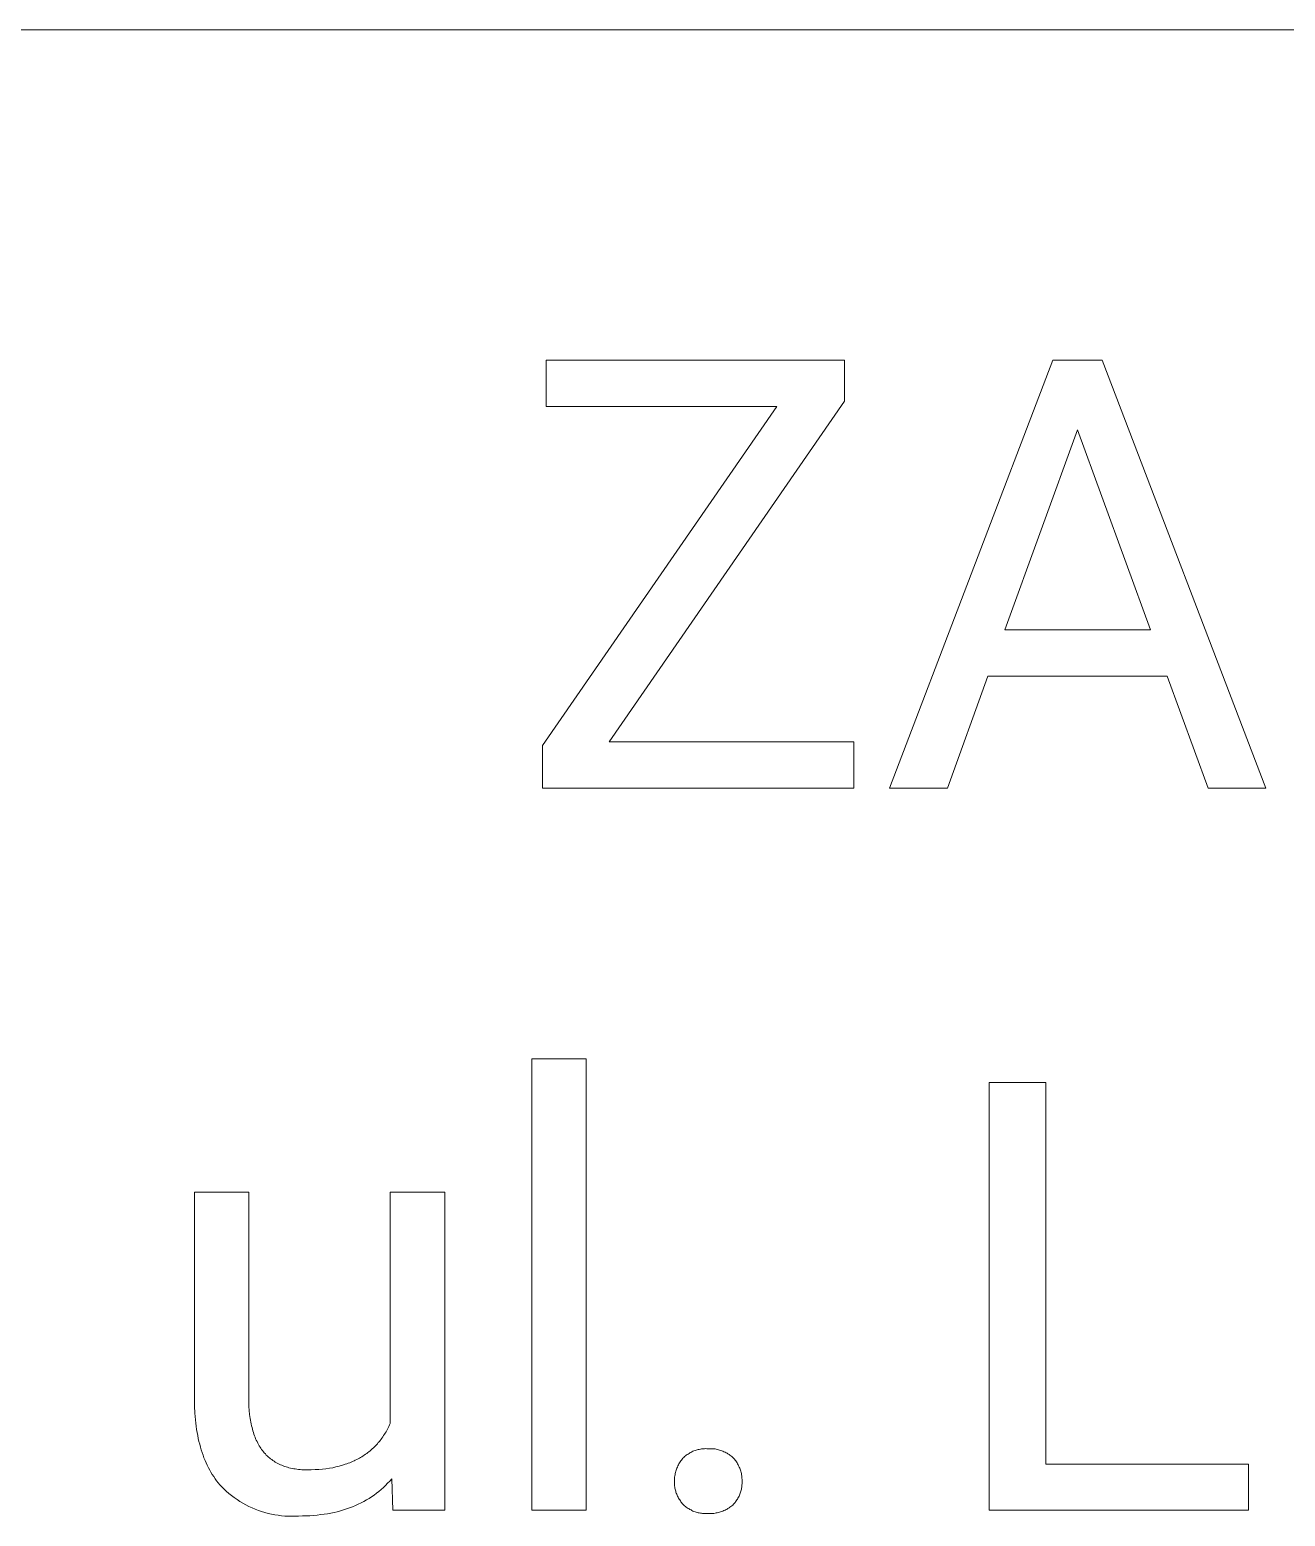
# Model space of a CAD drawing. Header units: millimetres. Extents: x 0 to 3480, y 0 to 2432.
# Drawn here: x 2369.5 to 2466.2, y 274.6 to 389.1 of the extents above; entities that cross this region are included whole.
import ezdxf

# ---------------------------------------------------------------- set-up
doc = ezdxf.new("R2010")
doc.units = ezdxf.units.MM
doc.header["$MEASUREMENT"] = 0
doc.layers.add('Domyślny', color=7, linetype='Continuous', true_color=0x000000)

msp = doc.modelspace()

# ---------------------------------------------------------------- linework, layer by layer
at = {"layer": 'Domyślny', "color": 18, "lineweight": 15, "true_color": 0x000000}
for p, q in [((3477.08, 389.07), (2165.12, 389.07)), ((2409.31, 360.05), (2409.31, 363.61)), ((2409.31, 363.61), (2432.28, 363.61)), ((2432.28, 363.61), (2432.28, 360.45)), ((2435.75, 330.65), (2448.34, 363.61)), ((2448.34, 363.61), (2452.14, 363.61)), ((2452.14, 363.61), (2464.75, 330.65)), ((2409.02, 333.92), (2427.08, 360.05)), ((2427.08, 360.05), (2409.31, 360.05)), ((2432.28, 360.45), (2414.16, 334.21)), ((2450.24, 358.25), (2444.65, 342.83)), ((2455.86, 342.83), (2450.24, 358.25)), ((2444.65, 342.83), (2455.86, 342.83)), ((2443.34, 339.27), (2440.23, 330.65)), ((2457.14, 339.27), (2443.34, 339.27)), ((2460.3, 330.65), (2457.14, 339.27)), ((2409.02, 330.65), (2409.02, 333.92)), ((2414.16, 334.21), (2433.01, 334.21)), ((2433.01, 334.21), (2433.01, 330.65)), ((2433.01, 330.65), (2409.02, 330.65)), ((2440.23, 330.65), (2435.75, 330.65)), ((2464.75, 330.65), (2460.3, 330.65)), ((2408.2, 275.02), (2408.2, 309.79)), ((2408.2, 309.79), (2412.39, 309.79)), ((2412.39, 309.79), (2412.39, 275.02)), ((2443.43, 275.02), (2443.43, 307.98)), ((2443.43, 307.98), (2447.8, 307.98)), ((2447.8, 307.98), (2447.8, 278.58)), ((2382.2, 283.58), (2382.2, 299.52)), ((2382.2, 299.52), (2386.39, 299.52)), ((2386.39, 299.52), (2386.39, 283.7)), ((2397.29, 281.7), (2397.29, 299.52)), ((2397.29, 299.52), (2401.49, 299.52)), ((2401.49, 299.52), (2401.49, 275.03)), ((2382.21, 283.03), (2382.2, 283.58)), ((2382.24, 282.5), (2382.21, 283.03)), ((2386.39, 283.7), (2386.39, 283.35)), ((2386.39, 283.35), (2386.4, 283.02)), ((2386.4, 283.02), (2386.43, 282.7)), ((2382.28, 281.99), (2382.24, 282.5)), ((2382.31, 281.74), (2382.28, 281.99)), ((2382.34, 281.49), (2382.31, 281.74)), ((2386.43, 282.7), (2386.46, 282.39)), ((2386.46, 282.39), (2386.5, 282.09)), ((2386.5, 282.09), (2386.52, 281.95)), ((2386.52, 281.95), (2386.55, 281.81)), ((2386.55, 281.81), (2386.57, 281.67)), ((2397.24, 281.59), (2397.29, 281.7)), ((2382.37, 281.25), (2382.34, 281.49)), ((2382.41, 281.01), (2382.37, 281.25)), ((2382.46, 280.78), (2382.41, 281.01)), ((2382.5, 280.55), (2382.46, 280.78)), ((2386.57, 281.67), (2386.6, 281.53)), ((2386.6, 281.53), (2386.64, 281.39)), ((2386.64, 281.39), (2386.67, 281.26)), ((2386.67, 281.26), (2386.71, 281.13)), ((2386.71, 281.13), (2386.75, 281.01)), ((2386.75, 281.01), (2386.79, 280.88)), ((2386.79, 280.88), (2386.83, 280.76)), ((2386.83, 280.76), (2386.88, 280.64)), ((2386.88, 280.64), (2386.92, 280.53)), ((2396.59, 280.49), (2396.65, 280.58)), ((2396.65, 280.58), (2396.72, 280.68)), ((2396.72, 280.68), (2396.78, 280.77)), ((2396.78, 280.77), (2396.85, 280.87)), ((2396.85, 280.87), (2396.91, 280.97)), ((2396.91, 280.97), (2396.97, 281.07)), ((2396.97, 281.07), (2397.03, 281.17)), ((2397.03, 281.17), (2397.08, 281.27)), ((2397.08, 281.27), (2397.14, 281.38)), ((2397.14, 281.38), (2397.19, 281.48)), ((2397.19, 281.48), (2397.24, 281.59)), ((2382.55, 280.32), (2382.5, 280.55)), ((2382.61, 280.1), (2382.55, 280.32)), ((2382.67, 279.88), (2382.61, 280.1)), ((2382.73, 279.67), (2382.67, 279.88)), ((2382.8, 279.46), (2382.73, 279.67)), ((2382.87, 279.26), (2382.8, 279.46)), ((2386.92, 280.53), (2386.97, 280.42)), ((2386.97, 280.42), (2387.03, 280.31)), ((2387.03, 280.31), (2387.08, 280.2)), ((2387.08, 280.2), (2387.14, 280.09)), ((2387.14, 280.09), (2387.19, 279.99)), ((2387.19, 279.99), (2387.26, 279.89)), ((2387.26, 279.89), (2387.32, 279.8)), ((2387.32, 279.8), (2387.38, 279.7)), ((2387.38, 279.7), (2387.45, 279.61)), ((2387.45, 279.61), (2387.52, 279.52)), ((2387.52, 279.52), (2387.59, 279.44)), ((2387.59, 279.44), (2387.67, 279.36)), ((2395.48, 279.39), (2395.57, 279.46)), ((2395.57, 279.46), (2395.65, 279.53)), ((2395.65, 279.53), (2395.74, 279.6)), ((2395.74, 279.6), (2395.83, 279.67)), ((2395.83, 279.67), (2395.91, 279.75)), ((2395.91, 279.75), (2395.99, 279.82)), ((2395.99, 279.82), (2396.07, 279.9)), ((2396.07, 279.9), (2396.15, 279.98)), ((2396.15, 279.98), (2396.23, 280.06)), ((2396.23, 280.06), (2396.3, 280.14)), ((2396.3, 280.14), (2396.37, 280.23)), ((2396.37, 280.23), (2396.45, 280.31)), ((2396.45, 280.31), (2396.52, 280.4)), ((2396.52, 280.4), (2396.59, 280.49)), ((2420.31, 279.4), (2420.38, 279.44)), ((2420.38, 279.44), (2420.45, 279.48)), ((2420.45, 279.48), (2420.53, 279.52)), ((2420.53, 279.52), (2420.61, 279.56)), ((2420.61, 279.56), (2420.69, 279.59)), ((2420.69, 279.59), (2420.77, 279.62)), ((2420.77, 279.62), (2420.85, 279.65)), ((2420.85, 279.65), (2420.93, 279.67)), ((2420.93, 279.67), (2421.01, 279.7)), ((2421.01, 279.7), (2421.09, 279.71)), ((2421.09, 279.71), (2421.18, 279.73)), ((2421.18, 279.73), (2421.26, 279.74)), ((2421.26, 279.74), (2421.34, 279.75)), ((2421.34, 279.75), (2421.43, 279.76)), ((2421.43, 279.76), (2421.51, 279.76)), ((2421.51, 279.76), (2421.6, 279.77)), ((2421.6, 279.77), (2421.68, 279.76)), ((2421.68, 279.76), (2421.77, 279.76)), ((2421.77, 279.76), (2421.86, 279.76)), ((2421.86, 279.76), (2421.95, 279.76)), ((2421.95, 279.76), (2422.04, 279.76)), ((2422.04, 279.76), (2422.13, 279.76)), ((2422.13, 279.76), (2422.22, 279.75)), ((2422.22, 279.75), (2422.31, 279.74)), ((2422.31, 279.74), (2422.4, 279.72)), ((2422.4, 279.72), (2422.48, 279.7)), ((2422.48, 279.7), (2422.57, 279.68)), ((2422.57, 279.68), (2422.66, 279.66)), ((2422.66, 279.66), (2422.75, 279.63)), ((2422.75, 279.63), (2422.83, 279.6)), ((2422.83, 279.6), (2422.91, 279.57)), ((2422.91, 279.57), (2423, 279.53)), ((2423, 279.53), (2423.08, 279.5)), ((2423.08, 279.5), (2423.16, 279.45)), ((2423.16, 279.45), (2423.24, 279.41)), ((2423.24, 279.41), (2423.31, 279.36)), ((2382.94, 279.06), (2382.87, 279.26)), ((2383.02, 278.86), (2382.94, 279.06)), ((2383.11, 278.67), (2383.02, 278.86)), ((2383.19, 278.48), (2383.11, 278.67)), ((2383.28, 278.3), (2383.19, 278.48)), ((2383.38, 278.12), (2383.28, 278.3)), ((2387.67, 279.36), (2387.74, 279.27)), ((2387.74, 279.27), (2387.82, 279.2)), ((2387.82, 279.2), (2387.9, 279.12)), ((2387.9, 279.12), (2387.98, 279.05)), ((2387.98, 279.05), (2388.07, 278.98)), ((2388.07, 278.98), (2388.16, 278.92)), ((2388.16, 278.92), (2388.25, 278.85)), ((2388.25, 278.85), (2388.34, 278.79)), ((2388.34, 278.79), (2388.43, 278.73)), ((2388.43, 278.73), (2388.53, 278.68)), ((2388.53, 278.68), (2388.63, 278.62)), ((2388.63, 278.62), (2388.73, 278.57)), ((2388.73, 278.57), (2388.83, 278.53)), ((2388.83, 278.53), (2388.93, 278.48)), ((2388.93, 278.48), (2389.04, 278.44)), ((2389.04, 278.44), (2389.15, 278.4)), ((2389.15, 278.4), (2389.26, 278.36)), ((2389.26, 278.36), (2389.37, 278.33)), ((2389.37, 278.33), (2389.49, 278.3)), ((2389.49, 278.3), (2389.61, 278.27)), ((2389.61, 278.27), (2389.73, 278.24)), ((2392.33, 278.22), (2392.6, 278.26)), ((2392.6, 278.26), (2392.86, 278.3)), ((2392.86, 278.3), (2393.11, 278.36)), ((2393.11, 278.36), (2393.36, 278.42)), ((2393.36, 278.42), (2393.6, 278.48)), ((2393.6, 278.48), (2393.83, 278.56)), ((2393.83, 278.56), (2393.95, 278.59)), ((2393.95, 278.59), (2394.06, 278.64)), ((2394.06, 278.64), (2394.17, 278.68)), ((2394.17, 278.68), (2394.28, 278.72)), ((2394.28, 278.72), (2394.39, 278.77)), ((2394.39, 278.77), (2394.5, 278.82)), ((2394.5, 278.82), (2394.6, 278.87)), ((2394.6, 278.87), (2394.71, 278.92)), ((2394.71, 278.92), (2394.81, 278.97)), ((2394.81, 278.97), (2394.91, 279.03)), ((2394.91, 279.03), (2395.01, 279.08)), ((2395.01, 279.08), (2395.1, 279.14)), ((2395.1, 279.14), (2395.2, 279.2)), ((2395.2, 279.2), (2395.29, 279.26)), ((2395.29, 279.26), (2395.39, 279.33)), ((2395.39, 279.33), (2395.48, 279.39)), ((2419.34, 278.19), (2419.37, 278.27)), ((2419.37, 278.27), (2419.41, 278.35)), ((2419.41, 278.35), (2419.45, 278.44)), ((2419.45, 278.44), (2419.49, 278.52)), ((2419.49, 278.52), (2419.53, 278.59)), ((2419.53, 278.59), (2419.58, 278.67)), ((2419.58, 278.67), (2419.63, 278.75)), ((2419.63, 278.75), (2419.68, 278.82)), ((2419.68, 278.82), (2419.73, 278.89)), ((2419.73, 278.89), (2419.79, 278.96)), ((2419.79, 278.96), (2419.84, 279.03)), ((2419.84, 279.03), (2419.9, 279.09)), ((2419.9, 279.09), (2419.97, 279.15)), ((2419.97, 279.15), (2420.03, 279.2)), ((2420.03, 279.2), (2420.1, 279.26)), ((2420.1, 279.26), (2420.17, 279.31)), ((2420.17, 279.31), (2420.24, 279.35)), ((2420.24, 279.35), (2420.31, 279.4)), ((2423.31, 279.36), (2423.39, 279.31)), ((2423.39, 279.31), (2423.46, 279.26)), ((2423.46, 279.26), (2423.53, 279.21)), ((2423.53, 279.21), (2423.6, 279.15)), ((2423.6, 279.15), (2423.67, 279.09)), ((2423.67, 279.09), (2423.74, 279.03)), ((2423.74, 279.03), (2423.8, 278.96)), ((2423.8, 278.96), (2423.85, 278.89)), ((2423.85, 278.89), (2423.91, 278.82)), ((2423.91, 278.82), (2423.96, 278.75)), ((2423.96, 278.75), (2424.01, 278.67)), ((2424.01, 278.67), (2424.05, 278.59)), ((2424.05, 278.59), (2424.09, 278.52)), ((2424.09, 278.52), (2424.13, 278.44)), ((2424.13, 278.44), (2424.17, 278.35)), ((2424.17, 278.35), (2424.21, 278.27)), ((2424.21, 278.27), (2424.24, 278.19)), ((2447.8, 278.58), (2463.42, 278.58)), ((2463.42, 278.58), (2463.42, 275.02)), ((2383.48, 277.95), (2383.38, 278.12)), ((2383.58, 277.78), (2383.48, 277.95)), ((2383.69, 277.61), (2383.58, 277.78)), ((2383.8, 277.45), (2383.69, 277.61)), ((2383.91, 277.29), (2383.8, 277.45)), ((2384.03, 277.14), (2383.91, 277.29)), ((2384.15, 276.99), (2384.03, 277.14)), ((2389.73, 278.24), (2389.85, 278.22)), ((2389.85, 278.22), (2389.97, 278.2)), ((2389.97, 278.2), (2390.1, 278.18)), ((2390.1, 278.18), (2390.23, 278.17)), ((2390.23, 278.17), (2390.36, 278.15)), ((2390.36, 278.15), (2390.49, 278.14)), ((2390.49, 278.14), (2390.63, 278.14)), ((2390.63, 278.14), (2390.77, 278.13)), ((2390.77, 278.13), (2390.91, 278.13)), ((2390.91, 278.13), (2391.2, 278.14)), ((2391.2, 278.14), (2391.5, 278.15)), ((2391.5, 278.15), (2391.78, 278.16)), ((2391.78, 278.16), (2392.06, 278.19)), ((2392.06, 278.19), (2392.33, 278.22)), ((2397.25, 277.27), (2397.09, 277.1)), ((2397.41, 277.45), (2397.25, 277.27)), ((2397.5, 275.03), (2397.41, 277.45)), ((2419.18, 277.31), (2419.19, 277.4)), ((2419.18, 277.22), (2419.18, 277.31)), ((2419.18, 277.14), (2419.18, 277.22)), ((2419.19, 277.06), (2419.18, 277.14)), ((2419.19, 277.49), (2419.2, 277.58)), ((2419.19, 277.4), (2419.19, 277.49)), ((2419.2, 277.58), (2419.21, 277.67)), ((2419.21, 277.67), (2419.23, 277.76)), ((2419.23, 277.76), (2419.24, 277.84)), ((2419.24, 277.84), (2419.26, 277.93)), ((2419.26, 277.93), (2419.29, 278.02)), ((2419.29, 278.02), (2419.31, 278.1)), ((2419.31, 278.1), (2419.34, 278.19)), ((2424.24, 278.19), (2424.27, 278.1)), ((2424.27, 278.1), (2424.29, 278.02)), ((2424.29, 278.02), (2424.32, 277.93)), ((2424.32, 277.93), (2424.34, 277.84)), ((2424.34, 277.84), (2424.35, 277.76)), ((2424.35, 277.76), (2424.37, 277.67)), ((2424.37, 277.67), (2424.38, 277.58)), ((2424.38, 277.58), (2424.38, 277.49)), ((2424.38, 277.49), (2424.39, 277.4)), ((2424.39, 277.4), (2424.39, 277.31)), ((2424.39, 277.31), (2424.39, 277.22)), ((2424.39, 277.22), (2424.39, 277.14)), ((2424.39, 277.14), (2424.39, 277.06)), ((2384.28, 276.85), (2384.15, 276.99)), ((2384.46, 276.66), (2384.28, 276.85)), ((2384.66, 276.48), (2384.46, 276.66)), ((2384.86, 276.31), (2384.66, 276.48)), ((2385.06, 276.15), (2384.86, 276.31)), ((2385.27, 275.99), (2385.06, 276.15)), ((2385.49, 275.84), (2385.27, 275.99)), ((2395.85, 276.06), (2395.66, 275.93)), ((2396.04, 276.19), (2395.85, 276.06)), ((2396.23, 276.33), (2396.04, 276.19)), ((2396.41, 276.47), (2396.23, 276.33)), ((2396.59, 276.62), (2396.41, 276.47)), ((2396.76, 276.77), (2396.59, 276.62)), ((2396.93, 276.93), (2396.76, 276.77)), ((2397.09, 277.1), (2396.93, 276.93)), ((2419.19, 276.97), (2419.19, 277.06)), ((2419.2, 276.89), (2419.19, 276.97)), ((2419.21, 276.81), (2419.2, 276.89)), ((2419.22, 276.73), (2419.21, 276.81)), ((2419.24, 276.65), (2419.22, 276.73)), ((2419.26, 276.56), (2419.24, 276.65)), ((2419.28, 276.48), (2419.26, 276.56)), ((2419.3, 276.41), (2419.28, 276.48)), ((2419.33, 276.33), (2419.3, 276.41)), ((2419.36, 276.25), (2419.33, 276.33)), ((2419.39, 276.17), (2419.36, 276.25)), ((2419.43, 276.1), (2419.39, 276.17)), ((2419.46, 276.02), (2419.43, 276.1)), ((2419.5, 275.95), (2419.46, 276.02)), ((2424.12, 276.02), (2424.08, 275.95)), ((2424.16, 276.1), (2424.12, 276.02)), ((2424.19, 276.17), (2424.16, 276.1)), ((2424.22, 276.25), (2424.19, 276.17)), ((2424.25, 276.33), (2424.22, 276.25)), ((2424.28, 276.41), (2424.25, 276.33)), ((2424.3, 276.48), (2424.28, 276.41)), ((2424.32, 276.56), (2424.3, 276.48)), ((2424.34, 276.65), (2424.32, 276.56)), ((2424.35, 276.73), (2424.34, 276.65)), ((2424.37, 276.81), (2424.35, 276.73)), ((2424.38, 276.89), (2424.37, 276.81)), ((2424.39, 277.06), (2424.38, 276.97)), ((2424.38, 276.97), (2424.38, 276.89)), ((2385.71, 275.7), (2385.49, 275.84)), ((2385.94, 275.56), (2385.71, 275.7)), ((2386.17, 275.43), (2385.94, 275.56)), ((2386.4, 275.31), (2386.17, 275.43)), ((2386.64, 275.2), (2386.4, 275.31)), ((2386.88, 275.1), (2386.64, 275.2)), ((2387.13, 275.01), (2386.88, 275.1)), ((2387.38, 274.92), (2387.13, 275.01)), ((2387.63, 274.85), (2387.38, 274.92)), ((2387.88, 274.78), (2387.63, 274.85)), ((2392.97, 274.85), (2392.71, 274.8)), ((2393.21, 274.91), (2392.97, 274.85)), ((2393.46, 274.98), (2393.21, 274.91)), ((2393.7, 275.05), (2393.46, 274.98)), ((2393.93, 275.12), (2393.7, 275.05)), ((2394.16, 275.2), (2393.93, 275.12)), ((2394.39, 275.29), (2394.16, 275.2)), ((2394.61, 275.38), (2394.39, 275.29)), ((2394.83, 275.48), (2394.61, 275.38)), ((2395.04, 275.58), (2394.83, 275.48)), ((2395.25, 275.69), (2395.04, 275.58)), ((2395.46, 275.81), (2395.25, 275.69)), ((2395.66, 275.93), (2395.46, 275.81)), ((2401.49, 275.03), (2397.5, 275.03)), ((2412.39, 275.02), (2408.2, 275.02)), ((2419.54, 275.88), (2419.5, 275.95)), ((2419.59, 275.81), (2419.54, 275.88)), ((2419.64, 275.74), (2419.59, 275.81)), ((2419.68, 275.67), (2419.64, 275.74)), ((2419.74, 275.61), (2419.68, 275.67)), ((2419.79, 275.55), (2419.74, 275.61)), ((2419.84, 275.48), (2419.79, 275.55)), ((2419.91, 275.42), (2419.84, 275.48)), ((2419.97, 275.37), (2419.91, 275.42)), ((2420.03, 275.31), (2419.97, 275.37)), ((2420.1, 275.26), (2420.03, 275.31)), ((2420.17, 275.21), (2420.1, 275.26)), ((2420.24, 275.16), (2420.17, 275.21)), ((2420.31, 275.12), (2420.24, 275.16)), ((2420.38, 275.08), (2420.31, 275.12)), ((2420.46, 275.04), (2420.38, 275.08)), ((2420.53, 275), (2420.46, 275.04)), ((2420.61, 274.96), (2420.53, 275)), ((2420.69, 274.93), (2420.61, 274.96)), ((2420.77, 274.9), (2420.69, 274.93)), ((2420.85, 274.88), (2420.77, 274.9)), ((2420.93, 274.85), (2420.85, 274.88)), ((2421.01, 274.83), (2420.93, 274.85)), ((2421.09, 274.81), (2421.01, 274.83)), ((2422.48, 274.82), (2422.39, 274.81)), ((2422.57, 274.84), (2422.48, 274.82)), ((2422.66, 274.87), (2422.57, 274.84)), ((2422.74, 274.89), (2422.66, 274.87)), ((2422.83, 274.92), (2422.74, 274.89)), ((2422.91, 274.95), (2422.83, 274.92)), ((2422.99, 274.99), (2422.91, 274.95)), ((2423.08, 275.03), (2422.99, 274.99)), ((2423.16, 275.07), (2423.08, 275.03)), ((2423.24, 275.11), (2423.16, 275.07)), ((2423.31, 275.16), (2423.24, 275.11)), ((2423.39, 275.2), (2423.31, 275.16)), ((2423.46, 275.25), (2423.39, 275.2)), ((2423.53, 275.31), (2423.46, 275.25)), ((2423.6, 275.36), (2423.53, 275.31)), ((2423.67, 275.42), (2423.6, 275.36)), ((2423.74, 275.48), (2423.67, 275.42)), ((2423.79, 275.54), (2423.74, 275.48)), ((2423.85, 275.61), (2423.79, 275.54)), ((2423.9, 275.67), (2423.85, 275.61)), ((2423.95, 275.74), (2423.9, 275.67)), ((2423.99, 275.81), (2423.95, 275.74)), ((2424.04, 275.88), (2423.99, 275.81)), ((2424.08, 275.95), (2424.04, 275.88)), ((2463.42, 275.02), (2443.43, 275.02)), ((2388.14, 274.72), (2387.88, 274.78)), ((2388.4, 274.67), (2388.14, 274.72)), ((2388.66, 274.63), (2388.4, 274.67)), ((2388.92, 274.6), (2388.66, 274.63)), ((2389.18, 274.57), (2388.92, 274.6)), ((2389.45, 274.56), (2389.18, 274.57)), ((2389.71, 274.56), (2389.45, 274.56)), ((2389.97, 274.56), (2389.71, 274.56)), ((2390.23, 274.57), (2389.97, 274.56)), ((2390.53, 274.58), (2390.23, 274.57)), ((2390.82, 274.59), (2390.53, 274.58)), ((2391.1, 274.6), (2390.82, 274.59)), ((2391.38, 274.62), (2391.1, 274.6)), ((2391.66, 274.64), (2391.38, 274.62)), ((2391.93, 274.68), (2391.66, 274.64)), ((2392.19, 274.71), (2391.93, 274.68)), ((2392.46, 274.75), (2392.19, 274.71)), ((2392.71, 274.8), (2392.46, 274.75)), ((2421.18, 274.8), (2421.09, 274.81)), ((2421.26, 274.79), (2421.18, 274.8)), ((2421.35, 274.78), (2421.26, 274.79)), ((2421.43, 274.77), (2421.35, 274.78)), ((2421.51, 274.77), (2421.43, 274.77)), ((2421.6, 274.77), (2421.51, 274.77)), ((2421.68, 274.77), (2421.6, 274.77)), ((2421.77, 274.78), (2421.68, 274.77)), ((2421.86, 274.77), (2421.77, 274.78)), ((2421.95, 274.77), (2421.86, 274.77)), ((2422.04, 274.77), (2421.95, 274.77)), ((2422.13, 274.78), (2422.04, 274.77)), ((2422.22, 274.78), (2422.13, 274.78)), ((2422.31, 274.79), (2422.22, 274.78)), ((2422.39, 274.81), (2422.31, 274.79))]:
    msp.add_line(p, q, dxfattribs=at)

doc.saveas('drawing.dxf')
